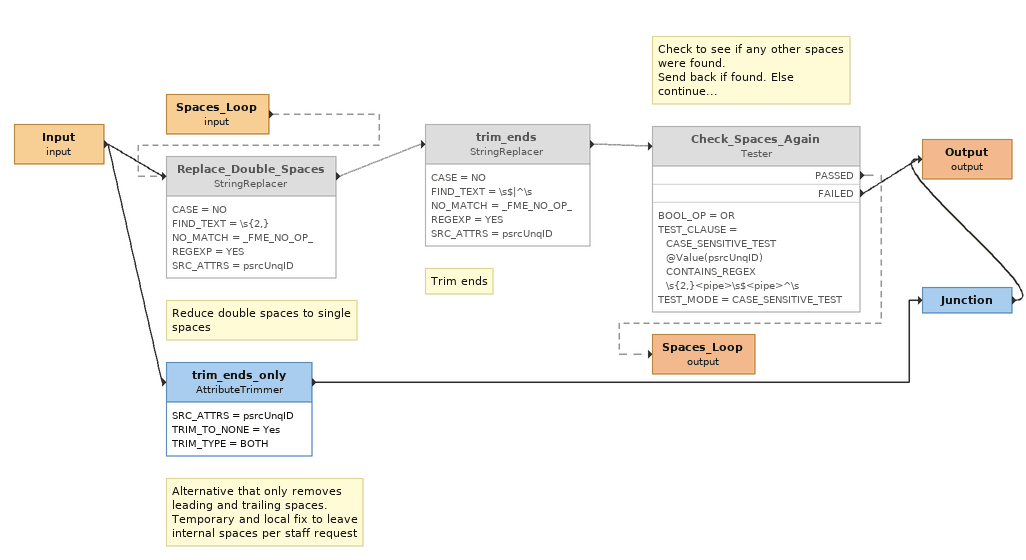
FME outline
Input (input)
    -> Replace_Double_Spaces
    -> trim_ends_only
Note: Alternative that only removes leading and trailing spaces. Temporary and local fix to leave internal spaces per staff request
trim_ends_only: AttributeTrimmer
    SRC_ATTRS = psrcUnqID
    TRIM_TO_NONE = Yes
    TRIM_TYPE = BOTH
    -> Junction
Junction
    -> Output (output)
Spaces_Loop (input)
    -> Replace_Double_Spaces [off]
Note: Reduce double spaces to single spaces
Replace_Double_Spaces: StringReplacer [off]
    CASE = NO
    FIND_TEXT = \s{2,}
    NO_MATCH = _FME_NO_OP_
    REGEXP = YES
    SRC_ATTRS = psrcUnqID
    -> trim_ends [off]
Note: Trim ends
trim_ends: StringReplacer [off]
    CASE = NO
    FIND_TEXT = \s$|^\s
    NO_MATCH = _FME_NO_OP_
    REGEXP = YES
    SRC_ATTRS = psrcUnqID
    -> Check_Spaces_Again [off]
Note: Check to see if any other spaces were found. / Send back if found. Else continue...
Check_Spaces_Again: Tester [off]
    BOOL_OP = OR
    TEST_CLAUSE = CASE_SENSITIVE_TEST @Value(psrcUnqID) CONTAINS_REGEX \s{2,}<pipe>\s$<pipe>^\s
    TEST_MODE = CASE_SENSITIVE_TEST
    PASSED -> Spaces_Loop (output) [off]
    FAILED -> Output (output)
Output (output)
Spaces_Loop (output)
